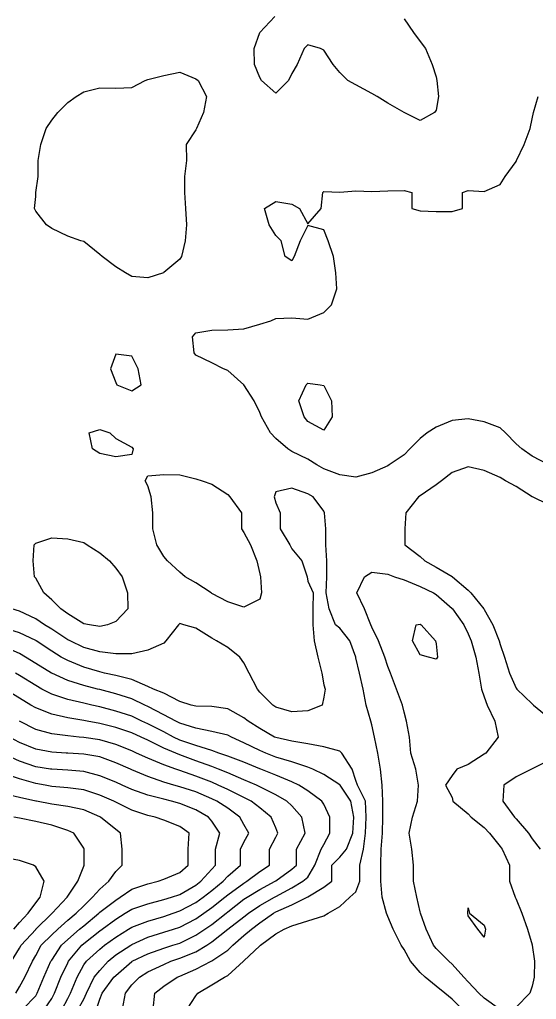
# Model space of a CAD drawing. Header units: inches. Extents: x 450896 to 463247, y 7386701 to 7399440.
# Drawn here: x 452393 to 453338, y 7391089 to 7392881 of the extents above; entities that cross this region are included whole.
import ezdxf

# ---------------------------------------------------------------- set-up
doc = ezdxf.new("R2010")
doc.units = ezdxf.units.IN
doc.header["$MEASUREMENT"] = 0

msp = doc.modelspace()

# ---------------------------------------------------------------- linework, layer by layer
for points, elevation in [([(453151.5, 7392710.6), (453125, 7392696.2), (453095.9, 7392710.6), (453095.7, 7392710.7), (453066.4, 7392727.8), (453046.4, 7392739.9), (453037.1, 7392745.3), (453007.8, 7392761.2), (452993, 7392769.2), (452978.5, 7392784), (452965.9, 7392798.5), (452949.3, 7392824.8), (452942.9, 7392827.8), (452920, 7392834.6), (452912.8, 7392827.8), (452900.2, 7392798.5), (452890.7, 7392782.2), (452884.4, 7392769.2), (452861.4, 7392746.2), (452835, 7392769.2), (452832.1, 7392774.6), (452822.3, 7392798.5), (452821.6, 7392827.8), (452832, 7392857.1), (452832.1, 7392857.2), (452859.3, 7392886.4)], 760), ([(453095.7, 7392882.3), (453113.3, 7392857.1), (453125, 7392840.5), (453134.8, 7392827.8), (453147.4, 7392798.5), (453154.3, 7392775.8), (453156, 7392769.2), (453159, 7392739.9), (453154.3, 7392714.9), (453151.5, 7392710.6)], 760), ([(452655.9, 7392417.8), (452627.1, 7392408.6), (452597.8, 7392411), (452586.1, 7392417.8), (452568.5, 7392428.7), (452543.7, 7392447.1), (452539.2, 7392450.8), (452509.9, 7392474.6), (452504.8, 7392476.3), (452480.7, 7392484.8), (452451.4, 7392498.3), (452441.7, 7392505.6), (452422.1, 7392530.5), (452419.9, 7392534.9), (452422.1, 7392557.2), (452422.6, 7392564.2), (452426.7, 7392593.5), (452426.5, 7392622.8), (452431.4, 7392652.1), (452441.2, 7392681.4), (452451.4, 7392696.9), (452462.3, 7392710.6), (452480.7, 7392728.8), (452495.9, 7392739.9), (452509.9, 7392748.7), (452539.2, 7392755.7), (452568.5, 7392755), (452597.8, 7392756.7), (452622.5, 7392769.2), (452627.1, 7392771.1), (452656.4, 7392778.6), (452685.7, 7392784.7), (452715, 7392772.6), (452719.5, 7392769.2), (452734.6, 7392739.9), (452729.2, 7392710.6), (452716.2, 7392681.4), (452715, 7392678.8), (452697.4, 7392652.1), (452698.1, 7392622.8), (452694.3, 7392593.5), (452694.3, 7392564.2), (452696.2, 7392534.9), (452697.9, 7392505.6), (452695.4, 7392476.3), (452688.6, 7392447.1), (452685.7, 7392442.6), (452656.4, 7392418), (452655.9, 7392417.8)], 760), ([(453068.6, 7392066.3), (453066.4, 7392064.8), (453037.1, 7392051.7), (453007.8, 7392043.9), (452978.5, 7392048.1), (452949.3, 7392059.2), (452936, 7392066.3), (452920, 7392076.7), (452890.7, 7392091), (452883.2, 7392095.6), (452861.4, 7392114.4), (452851.6, 7392124.9), (452835.3, 7392154.2), (452832.1, 7392162), (452821.9, 7392183.5), (452802.8, 7392212.7), (452802.7, 7392212.8), (452773.5, 7392238.9), (452765.4, 7392242), (452744.2, 7392253.2), (452715, 7392267.2), (452711.7, 7392271.3), (452708.7, 7392300.6), (452715, 7392307.6), (452744.2, 7392312.8), (452773.5, 7392313.5), (452802.8, 7392314.8), (452832.1, 7392323.8), (452852, 7392329.9), (452861.4, 7392334.1), (452890.7, 7392335.4), (452920, 7392333), (452949.3, 7392344.9), (452963.1, 7392359.2), (452973.1, 7392388.5), (452971.3, 7392417.8), (452966.7, 7392447.1), (452957.1, 7392476.3), (452949.3, 7392496.1), (452920, 7392503.9), (452905.8, 7392476.3), (452894.7, 7392447.1), (452890.7, 7392439.7), (452878.4, 7392447.1), (452871.1, 7392476.3), (452861.4, 7392485.5), (452849.1, 7392505.6), (452840.4, 7392534.9), (452861.4, 7392547.8), (452890.7, 7392542.9), (452904.6, 7392534.9), (452920, 7392507.3), (452944.1, 7392534.9), (452947, 7392564.2), (452949.3, 7392566.3), (452978.5, 7392565.2), (453007.8, 7392567.4), (453037.1, 7392566.1), (453066.4, 7392567.3), (453095.7, 7392568.1), (453110, 7392564.2), (453110, 7392534.9), (453125, 7392531.2), (453154.3, 7392529.9), (453183.6, 7392529.5), (453202.5, 7392534.9), (453202.5, 7392564.2), (453212.8, 7392568.2), (453242.1, 7392566.2), (453271.4, 7392579), (453280.7, 7392593.5), (453300.7, 7392621.4), (453301.4, 7392622.8), (453315.5, 7392652.1), (453326.1, 7392681.4), (453330, 7392698.9), (453332.6, 7392710.6), (453340.8, 7392739.9)], 760), ([(452597.8, 7392202), (452615, 7392212.8), (452609.8, 7392242), (452597.8, 7392265), (452568.5, 7392268.6), (452558.9, 7392242), (452568.5, 7392216.8), (452570.3, 7392212.8), (452597.8, 7392202)], 740), ([(452964.5, 7392154.2), (452949.3, 7392130), (452920, 7392145.9), (452913.3, 7392154.2), (452903.3, 7392183.5), (452916.9, 7392212.8), (452920, 7392215.6), (452942.4, 7392212.8), (452949.3, 7392211.2), (452962.8, 7392183.5), (452964.5, 7392154.2)], 780), ([(453359.3, 7392067.2), (453330, 7392082.1), (453311.4, 7392095.6), (453300.7, 7392104.6), (453281, 7392124.9), (453271.4, 7392134.2), (453242.1, 7392145.3), (453212.8, 7392150.6), (453183.6, 7392147.2), (453154.3, 7392135), (453138.3, 7392124.9), (453125, 7392114.5), (453106.5, 7392095.6), (453095.7, 7392084.4), (453068.6, 7392066.3)], 760), ([(452600.3, 7392095.6), (452597.8, 7392085.2), (452568.5, 7392081), (452539.2, 7392086.8), (452526.2, 7392095.6), (452519.7, 7392124.9), (452539.2, 7392130.8), (452557.4, 7392124.9), (452568.5, 7392114.3), (452597.8, 7392098.9), (452600.3, 7392095.6)], 760), ([(453359.3, 7391993.7), (453330.6, 7392007.8), (453330, 7392008), (453300.7, 7392026.6), (453281.2, 7392037), (453271.4, 7392042.9), (453242.1, 7392055.7), (453212.8, 7392062.8), (453183.6, 7392052.5), (453164.2, 7392037), (453154.3, 7392029.9), (453125, 7392009.5), (453122.3, 7392007.8), (453099.3, 7391978.5), (453097.2, 7391949.2), (453097.2, 7391919.9), (453125, 7391898.6), (453133.6, 7391890.6), (453154.3, 7391879.2), (453183.6, 7391861.9), (453184.3, 7391861.3), (453212.8, 7391836.9), (453218.1, 7391832), (453241.6, 7391802.7), (453242.1, 7391801.9), (453258.2, 7391773.5), (453269.7, 7391744.2), (453271.4, 7391738), (453279.2, 7391714.9), (453288.4, 7391685.6), (453300.7, 7391658.1), (453301.9, 7391656.3), (453330, 7391629), (453332.4, 7391627), (453359.3, 7391605.1)], 740), ([(452835.1, 7391832), (452832.1, 7391820.8), (452802.8, 7391805.9), (452773.5, 7391815.7), (452744.2, 7391831.2), (452743.1, 7391832), (452715, 7391850.7), (452695.7, 7391861.3), (452685.7, 7391870.1), (452662.9, 7391890.6), (452656.4, 7391898.9), (452643.4, 7391919.9), (452636.4, 7391949.2), (452636.4, 7391978.5), (452633.4, 7392007.8), (452627.1, 7392027.9), (452622.6, 7392037), (452627.1, 7392046.4), (452656.4, 7392048.5), (452685.7, 7392048.1), (452715, 7392040.8), (452726.8, 7392037), (452744.2, 7392030.8), (452773.5, 7392012.2), (452777.4, 7392007.8), (452798.3, 7391978.5), (452798.3, 7391949.2), (452802.8, 7391942.7), (452815, 7391919.9), (452826.5, 7391890.6), (452832.1, 7391866.8), (452833.4, 7391861.3), (452835.1, 7391832)], 760), ([(453202.1, 7391070.6), (453183.6, 7391089.2), (453170.5, 7391099.8), (453154.3, 7391112.7), (453134.3, 7391129.1), (453125, 7391138.1), (453107.6, 7391158.4), (453095.7, 7391179.7), (453090.7, 7391187.7), (453075.6, 7391217), (453066.4, 7391240.3), (453063.8, 7391246.3), (453055.6, 7391275.6), (453053.4, 7391304.9), (453053.4, 7391334.1), (453054.1, 7391363.4), (453056.3, 7391392.7), (453056.9, 7391422), (453056.9, 7391451.3), (453055.5, 7391480.6), (453052.5, 7391509.9), (453047.9, 7391539.2), (453041.5, 7391568.4), (453037.1, 7391590.8), (453035, 7391597.7), (453026.7, 7391627), (453021.1, 7391656.3), (453014.2, 7391685.6), (453007.8, 7391713.3), (453007.4, 7391714.9), (452996.7, 7391744.2), (452978.5, 7391767.9), (452970.4, 7391773.5), (452958.7, 7391802.7), (452953.3, 7391832), (452954.3, 7391861.3), (452954.7, 7391890.6), (452953, 7391919.9), (452953, 7391949.2), (452950.1, 7391978.5), (452949.3, 7391981.7), (452929.4, 7392007.8), (452920, 7392013.6), (452890.7, 7392023.4), (452861.4, 7392016.8), (452858.1, 7392007.8), (452861.4, 7391996.7), (452869.5, 7391978.5), (452869.5, 7391949.2), (452886.6, 7391919.9), (452890.7, 7391912.7), (452909.1, 7391890.6), (452918.3, 7391861.3), (452920, 7391853.3), (452929.7, 7391832), (452928.7, 7391802.7), (452929.2, 7391773.5), (452931.1, 7391744.2), (452938.2, 7391714.9), (452945.1, 7391685.6), (452949.3, 7391663.9), (452951.7, 7391656.3), (452949.3, 7391641.5), (452946.1, 7391627), (452920, 7391616.4), (452890.7, 7391614.5), (452861.4, 7391623), (452856, 7391627), (452832.1, 7391650.3), (452827.5, 7391656.3), (452812.4, 7391685.6), (452802.8, 7391704.5), (452795.5, 7391714.9), (452773.5, 7391732.4), (452752.6, 7391744.2), (452744.2, 7391749.3), (452715, 7391767.4), (452693.1, 7391773.5), (452685.7, 7391775.9), (452683, 7391773.5), (452659.9, 7391744.2), (452656.4, 7391740.4), (452627.1, 7391727.1), (452597.8, 7391720.7), (452568.5, 7391720.8), (452539.2, 7391724.1), (452509.9, 7391732.2), (452485, 7391744.2), (452480.7, 7391746.6), (452451.4, 7391765.6), (452438.5, 7391773.5), (452422.1, 7391785), (452392.8, 7391798.8), (452378.7, 7391802.7)], 740), ([(452553.6, 7391773.5), (452539.2, 7391770.4), (452520.8, 7391773.5), (452509.9, 7391775.6), (452480.7, 7391793.7), (452467.9, 7391802.7), (452451.4, 7391819.4), (452437.2, 7391832), (452422.1, 7391858.9), (452419.9, 7391861.3), (452417.5, 7391890.6), (452419.6, 7391919.9), (452422.1, 7391922.9), (452451.4, 7391932.7), (452480.7, 7391931.1), (452509.9, 7391924.5), (452516.4, 7391919.9), (452539.2, 7391905.6), (452556.9, 7391890.6), (452568.5, 7391877.3), (452580.5, 7391861.3), (452590, 7391832), (452590.7, 7391802.7), (452568.5, 7391779.6), (452553.6, 7391773.5)], 760), ([(453270.5, 7391070.6), (453242.1, 7391090.7), (453232.7, 7391099.8), (453212.8, 7391120.7), (453204.8, 7391129.1), (453183.6, 7391153), (453177.6, 7391158.4), (453154.3, 7391181.7), (453149.9, 7391187.7), (453136.1, 7391217), (453125.6, 7391246.3), (453125, 7391248.8), (453119.1, 7391275.6), (453113.1, 7391304.9), (453113.1, 7391334.1), (453109.9, 7391363.4), (453105.1, 7391392.7), (453111.4, 7391422), (453120.2, 7391451.3), (453122.3, 7391480.6), (453117.1, 7391509.9), (453108, 7391539.2), (453105.6, 7391568.4), (453100, 7391597.7), (453095.7, 7391614.3), (453093.1, 7391627), (453082, 7391656.3), (453071, 7391685.6), (453066.4, 7391697.8), (453060.4, 7391714.9), (453049.2, 7391744.2), (453037.1, 7391769.6), (453035.1, 7391773.5), (453023.4, 7391802.7), (453009.5, 7391832), (453023.7, 7391861.3), (453037.1, 7391869.9), (453066.4, 7391866.2), (453078.5, 7391861.3), (453095.7, 7391856.2), (453125, 7391844), (453149.6, 7391832), (453154.3, 7391829.4), (453183.6, 7391803.6), (453184.4, 7391802.7), (453205.2, 7391773.5), (453212.8, 7391757.3), (453218.8, 7391744.2), (453227.3, 7391714.9), (453232.8, 7391685.6), (453237.6, 7391656.3), (453242.1, 7391641.8), (453247.6, 7391627), (453261.5, 7391597.7), (453267.7, 7391568.4), (453245.3, 7391539.2), (453242.1, 7391536.9), (453212.8, 7391518), (453192.2, 7391509.9), (453183.6, 7391497.9), (453171.6, 7391480.6), (453183.6, 7391457.8), (453185.2, 7391451.3), (453212.8, 7391427.8), (453218.6, 7391422), (453242.1, 7391402.8), (453252.3, 7391392.7), (453271.4, 7391368.4), (453274.9, 7391363.4), (453288.4, 7391334.1), (453288.4, 7391304.9), (453299, 7391275.6), (453300.7, 7391271.8), (453311, 7391246.3), (453321.8, 7391217), (453330, 7391188.7), (453330.3, 7391187.7), (453334.3, 7391158.4), (453333.7, 7391129.1), (453330, 7391113), (453325.7, 7391099.8), (453300.7, 7391074.2)], 760), ([(453156.8, 7391714.9), (453154.3, 7391710.9), (453140.6, 7391714.9), (453125, 7391719.1), (453111.1, 7391744.2), (453118.2, 7391773.5), (453125, 7391775), (453127, 7391773.5), (453153.4, 7391744.2), (453154.3, 7391739.2), (453156.8, 7391714.9)], 780), ([(452699.3, 7391070.6), (452715, 7391095.3), (452718.6, 7391099.8), (452744.2, 7391115.6), (452767.7, 7391129.1), (452773.5, 7391132.1), (452802.2, 7391158.4), (452802.8, 7391159), (452832.1, 7391186.6), (452833.1, 7391187.7), (452861.4, 7391208.8), (452876.7, 7391217), (452890.7, 7391223.4), (452920, 7391232.3), (452949.3, 7391241.7), (452956.8, 7391246.3), (452978.5, 7391258.7), (452996.9, 7391275.6), (453007.8, 7391285.3), (453015.1, 7391304.9), (453015.1, 7391334.1), (453021.9, 7391363.4), (453025.1, 7391392.7), (453026.3, 7391422), (453025.2, 7391451.3), (453010.6, 7391480.6), (453007.8, 7391488.8), (453001, 7391509.9), (452981.8, 7391539.2), (452978.5, 7391542.7), (452949.3, 7391550.4), (452920, 7391555.9), (452890.7, 7391560.9), (452861.4, 7391567.4), (452859.1, 7391568.4), (452832.1, 7391584.3), (452810.4, 7391597.7), (452802.8, 7391603.6), (452773.5, 7391620.3), (452744.2, 7391624.1), (452715, 7391625), (452706.3, 7391627), (452685.7, 7391633.3), (452656.4, 7391649), (452637.4, 7391656.3), (452627.1, 7391661), (452597.8, 7391673.9), (452568.5, 7391680.9), (452548, 7391685.6), (452539.2, 7391687.6), (452509.9, 7391696.3), (452480.7, 7391708.4), (452469, 7391714.9), (452451.4, 7391725.4), (452423, 7391744.2), (452422.1, 7391744.8), (452392.8, 7391758.9), (452363.5, 7391768.2)], 720), ([(452636.9, 7391070.6), (452640.1, 7391099.8), (452656.4, 7391113.1), (452680.9, 7391129.1), (452685.7, 7391131.2), (452715, 7391143.7), (452743, 7391158.4), (452744.2, 7391159.1), (452773.5, 7391178.8), (452782.5, 7391187.7), (452802.8, 7391205.3), (452816.8, 7391217), (452832.1, 7391228.6), (452856.9, 7391246.3), (452861.4, 7391248.8), (452890.7, 7391261.5), (452918.7, 7391275.6), (452920, 7391276.3), (452949.3, 7391293.9), (452963.9, 7391304.9), (452963.9, 7391334.1), (452978.5, 7391348.8), (452990.3, 7391363.4), (453002, 7391392.7), (453004, 7391422), (452998.2, 7391451.3), (452978.8, 7391480.6), (452978.5, 7391481.1), (452949.3, 7391500.3), (452928.8, 7391509.9), (452920, 7391513.2), (452890.7, 7391522.9), (452861.4, 7391531.9), (452842.7, 7391539.2), (452832.1, 7391543.8), (452802.8, 7391558.2), (452780.4, 7391568.4), (452773.5, 7391571.8), (452744.2, 7391578.5), (452715, 7391584.7), (452685.7, 7391594), (452678.2, 7391597.7), (452656.4, 7391609.2), (452627.1, 7391624.4), (452621.6, 7391627), (452597.8, 7391638.3), (452568.5, 7391647.4), (452539.2, 7391655.3), (452535.1, 7391656.3), (452509.9, 7391662.6), (452480.7, 7391672.1), (452451.4, 7391685.4), (452451.1, 7391685.6), (452422.1, 7391702.8), (452403.3, 7391714.9), (452392.8, 7391721.4), (452363.5, 7391734.1)], 700), ([(452580.8, 7391070.6), (452586.5, 7391099.8), (452597.8, 7391115.3), (452611.9, 7391129.1), (452627.1, 7391138.8), (452656.4, 7391152.8), (452669.1, 7391158.4), (452685.7, 7391164.3), (452715, 7391175.8), (452735.1, 7391187.7), (452744.2, 7391193.7), (452773.5, 7391216.9), (452773.7, 7391217), (452802.8, 7391239.7), (452811.3, 7391246.3), (452832.1, 7391260.7), (452859, 7391275.6), (452861.4, 7391276.8), (452890.7, 7391292.6), (452910.9, 7391304.9), (452920, 7391312.1), (452932.3, 7391334.1), (452944.2, 7391363.4), (452949.3, 7391372.2), (452960.2, 7391392.7), (452959.8, 7391422), (452949.3, 7391445.6), (452945.7, 7391451.3), (452920, 7391470), (452903.4, 7391480.6), (452890.7, 7391486.7), (452861.4, 7391499), (452833.8, 7391509.9), (452832.1, 7391510.5), (452802.8, 7391522.5), (452773.5, 7391533.6), (452757.3, 7391539.2), (452744.2, 7391543.9), (452715, 7391553), (452685.7, 7391563), (452674.1, 7391568.4), (452656.4, 7391577.9), (452627.1, 7391592.7), (452616, 7391597.7), (452597.8, 7391606.5), (452568.5, 7391616.1), (452539.2, 7391623.7), (452524.6, 7391627), (452509.9, 7391630.6), (452480.7, 7391637.4), (452451.4, 7391647.2), (452433.5, 7391656.3), (452422.1, 7391662.7), (452392.8, 7391681.3), (452385.4, 7391685.6)], 680), ([(452533.2, 7391070.6), (452539.2, 7391089.2), (452543.6, 7391099.8), (452565.3, 7391129.1), (452568.5, 7391132.6), (452597.8, 7391158.1), (452598.4, 7391158.4), (452627.1, 7391172.3), (452656.4, 7391182.5), (452672.9, 7391187.7), (452685.7, 7391191.7), (452715, 7391205.9), (452731.4, 7391217), (452744.2, 7391225.9), (452770.2, 7391246.3), (452773.5, 7391248.9), (452802.8, 7391271.7), (452808.6, 7391275.6), (452832.1, 7391289.7), (452860.1, 7391304.9), (452861.4, 7391305.7), (452890.7, 7391327.1), (452899.3, 7391334.1), (452899.3, 7391363.4), (452914.8, 7391392.7), (452909.1, 7391422), (452890.7, 7391442.6), (452881.2, 7391451.3), (452861.4, 7391462.9), (452832.1, 7391477.6), (452825.9, 7391480.6), (452802.8, 7391490.5), (452773.5, 7391502.9), (452756.2, 7391509.9), (452744.2, 7391514.4), (452715, 7391524.8), (452685.7, 7391536.2), (452678.5, 7391539.2), (452656.4, 7391548.3), (452627.1, 7391562.6), (452615, 7391568.4), (452597.8, 7391576), (452568.5, 7391585.8), (452539.2, 7391593.5), (452516.3, 7391597.7), (452509.9, 7391599), (452480.7, 7391603.5), (452451.4, 7391610.1), (452422.1, 7391621.8), (452413.1, 7391627), (452392.8, 7391639.5), (452365.7, 7391656.3)], 660), ([(452499.8, 7391070.6), (452509.9, 7391089.1), (452515.3, 7391099.8), (452529.3, 7391129.1), (452539.2, 7391141.8), (452554.9, 7391158.4), (452568.5, 7391170.1), (452595.8, 7391187.7), (452597.8, 7391188.9), (452627.1, 7391202.4), (452656.4, 7391211.4), (452674.3, 7391217), (452685.7, 7391220.7), (452715, 7391236.2), (452729.4, 7391246.3), (452744.2, 7391256.6), (452768, 7391275.6), (452773.5, 7391280.1), (452802.8, 7391301.5), (452808.5, 7391304.9), (452832.1, 7391322.4), (452849.6, 7391334.1), (452849.6, 7391363.4), (452861.4, 7391385.2), (452865, 7391392.7), (452861.4, 7391402.6), (452853, 7391422), (452832.1, 7391439.3), (452815.9, 7391451.3), (452802.8, 7391458), (452773.5, 7391472.4), (452755.9, 7391480.6), (452744.2, 7391485.7), (452715, 7391497), (452685.7, 7391507.4), (452678.5, 7391509.9), (452656.4, 7391517.7), (452627.1, 7391529.7), (452606.7, 7391539.2), (452597.8, 7391543.4), (452568.5, 7391554.8), (452539.2, 7391563.4), (452509.9, 7391567.6), (452501.5, 7391568.4), (452480.7, 7391570.6), (452451.4, 7391574.1), (452422.1, 7391582.3), (452392.8, 7391597.5), (452392.4, 7391597.7)], 640), ([(452470.3, 7391070.6), (452480.7, 7391090.5), (452485.6, 7391099.8), (452497.9, 7391129.1), (452509.9, 7391151.6), (452515, 7391158.4), (452539.2, 7391180.4), (452547.9, 7391187.7), (452568.5, 7391202.8), (452591.7, 7391217), (452597.8, 7391220.8), (452627.1, 7391232), (452656.4, 7391240.6), (452673.3, 7391246.3), (452685.7, 7391250.5), (452715, 7391266.1), (452728.4, 7391275.6), (452744.2, 7391287.7), (452765, 7391304.9), (452773.5, 7391314.2), (452796.7, 7391334.1), (452796.7, 7391363.4), (452802.8, 7391376.5), (452811.6, 7391392.7), (452802.8, 7391408.6), (452795.4, 7391422), (452773.5, 7391438.3), (452753.6, 7391451.3), (452744.2, 7391455.7), (452715, 7391468.2), (452685.7, 7391477.5), (452674.5, 7391480.6), (452656.4, 7391485.9), (452627.1, 7391496.5), (452597.8, 7391508.8), (452595.5, 7391509.9), (452568.5, 7391521.6), (452539.2, 7391532.2), (452509.9, 7391537.1), (452480.7, 7391539), (452477.9, 7391539.2), (452451.4, 7391541), (452422.1, 7391546.2), (452392.8, 7391558.8), (452374.3, 7391568.4)], 620), ([(452438.2, 7391070.6), (452451.4, 7391090.4), (452456.4, 7391099.8), (452467.9, 7391129.1), (452480.7, 7391155.6), (452482.1, 7391158.4), (452506.4, 7391187.7), (452509.9, 7391190.8), (452539.2, 7391213.8), (452543.7, 7391217), (452568.5, 7391235.3), (452585.9, 7391246.3), (452597.8, 7391254), (452627.1, 7391263.3), (452656.4, 7391271.2), (452670.6, 7391275.6), (452685.7, 7391280.6), (452715, 7391297.9), (452724, 7391304.9), (452744.2, 7391326.9), (452750.9, 7391334.1), (452750.9, 7391363.4), (452758.7, 7391392.7), (452744.2, 7391414.7), (452737.9, 7391422), (452715, 7391435.2), (452685.7, 7391447.2), (452670.5, 7391451.3), (452656.4, 7391454.6), (452627.1, 7391462.3), (452597.8, 7391472.6), (452580.4, 7391480.6), (452568.5, 7391486.1), (452539.2, 7391497.8), (452509.9, 7391505.5), (452480.7, 7391507.8), (452451.4, 7391509.6), (452449.4, 7391509.9), (452422.1, 7391514.2), (452392.8, 7391524.5), (452363.5, 7391537.6)], 600), ([(453359.3, 7391524.7), (453330, 7391510.5), (453328.6, 7391509.9), (453300.7, 7391496), (453278, 7391480.6), (453276.5, 7391451.3), (453297.9, 7391422), (453300.7, 7391419), (453323.6, 7391392.7), (453330, 7391382.6), (453344.9, 7391363.4)], 740), ([(452398.8, 7391070.6), (452422.1, 7391095.5), (452425.1, 7391099.8), (452437.1, 7391129.1), (452450.1, 7391158.4), (452451.4, 7391160.5), (452469.5, 7391187.7), (452480.7, 7391198.3), (452502.3, 7391217), (452509.9, 7391223.4), (452537.4, 7391246.3), (452539.2, 7391248), (452568.5, 7391270.4), (452576.7, 7391275.6), (452597.8, 7391290.3), (452627.1, 7391300.2), (452646.1, 7391304.9), (452656.4, 7391308.8), (452685.7, 7391320.8), (452701.2, 7391334.1), (452701.2, 7391363.4), (452702.8, 7391392.7), (452685.7, 7391405.2), (452656.4, 7391416.5), (452640.6, 7391422), (452627.1, 7391425.1), (452597.8, 7391434.6), (452568.5, 7391449.6), (452565.1, 7391451.3), (452539.2, 7391462.1), (452509.9, 7391472.1), (452480.7, 7391475.8), (452451.4, 7391478.3), (452439.4, 7391480.6), (452422.1, 7391483.7), (452392.8, 7391491.9), (452363.5, 7391501.9)], 580), ([(452385.7, 7391099.8), (452392.8, 7391111.5), (452402.3, 7391129.1), (452416.3, 7391158.4), (452422.1, 7391168.9), (452432.4, 7391187.7), (452451.4, 7391206.5), (452462.4, 7391217), (452480.7, 7391233.6), (452496.1, 7391246.3), (452509.9, 7391259.9), (452526.3, 7391275.6), (452539.2, 7391290.1), (452556.1, 7391304.9), (452568.5, 7391322.3), (452580.1, 7391334.1), (452580.1, 7391363.4), (452577, 7391392.7), (452568.5, 7391399.3), (452540.8, 7391422), (452539.2, 7391422.8), (452509.9, 7391435.1), (452480.7, 7391441.6), (452451.4, 7391445.8), (452423.5, 7391451.3), (452422.1, 7391451.5), (452392.8, 7391458.2), (452363.5, 7391464.6)], 560), ([(452377.6, 7391158.4), (452392.8, 7391182.6), (452395.7, 7391187.7), (452422.1, 7391216.5), (452422.6, 7391217), (452451.4, 7391245.7), (452452, 7391246.3), (452479.5, 7391275.6), (452480.7, 7391277.6), (452499.4, 7391304.9), (452509.9, 7391332.3), (452510.8, 7391334.1), (452510.8, 7391363.4), (452509.9, 7391365.5), (452491.8, 7391392.7), (452480.7, 7391397.8), (452451.4, 7391407.5), (452422.1, 7391413.9), (452392.8, 7391420.4), (452382.2, 7391422)], 540), ([(452382.2, 7391217), (452392.8, 7391229.2), (452408.4, 7391246.3), (452422.1, 7391265.3), (452430, 7391275.6), (452437.8, 7391304.9), (452422.1, 7391331.4), (452418.1, 7391334.1), (452392.8, 7391342.9), (452363.5, 7391348.5)], 520), ([(453244.7, 7391217), (453242.1, 7391202.2), (453230.5, 7391217), (453212.8, 7391241.8), (453212.1, 7391246.3), (453212.8, 7391256.2), (453215.4, 7391246.3), (453242.1, 7391224.4), (453244.7, 7391217)], 780)]:
    msp.add_lwpolyline(points, dxfattribs=dict(elevation=elevation))

doc.saveas('drawing.dxf')
